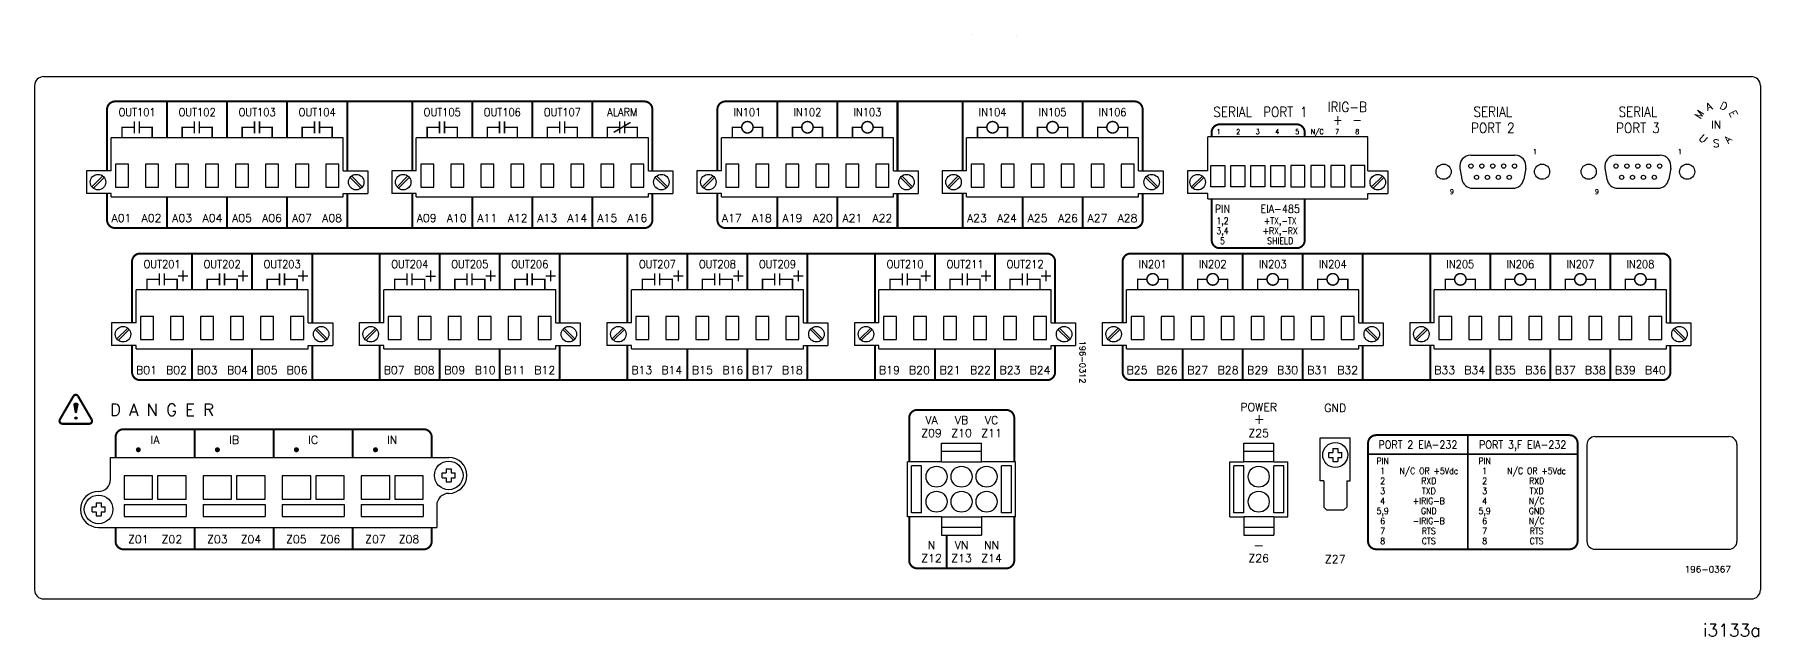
# Model space of a CAD drawing. Extents: x 3.1 to 20.4, y 5.8 to 11.8.
import ezdxf
from ezdxf.enums import TextEntityAlignment as Align

# ---------------------------------------------------------------- set-up
doc = ezdxf.new("R2010")
doc.units = 0
doc.header["$MEASUREMENT"] = 0
doc.layers.get('0').update_dxf_attribs({"linetype": 'CONTINUOUS'})
doc.layers.add('DWG', color=7, linetype='CONTINUOUS')
doc.styles.add('JS', font='ROMANS')
doc.styles.add('ROMAND', font='ROMAND', dxfattribs={"width": 0.875})
doc.styles.add('ROMANS', font='romans.shx', dxfattribs={"width": 0.875})

msp = doc.modelspace()

# ---------------------------------------------------------------- linework, layer by layer
at = {"extrusion": (0, -1, 0)}
for p, q in [((12.503, 11.781, -0.09), (12.503, 11.781, -10.02)), ((12.939, 11.768, -0.09), (12.939, 11.768, -10.02))]:
    msp.add_line(p, q, dxfattribs=at)
for p, q in [((3.125, 11.27), (3.125, 6.23)), ((3.215, 11.36), (20.285, 11.36)), ((20.375, 11.27), (20.375, 6.23)), ((12.19, 7.512), (12.19, 7.697)), ((12.59, 7.512), (12.59, 7.697)), ((15.21, 7.512), (15.21, 7.697)), ((15.51, 7.512), (15.51, 7.697)), ((18.64, 7.682), (18.64, 6.717)), ((18.72, 7.762), (20.06, 7.762)), ((20.14, 7.682), (20.14, 6.717)), ((3.885, 7.555), (7.265, 7.555)), ((3.885, 7.335), (3.885, 7.555)), ((12.19, 7.512), (12.59, 7.512)), ((15.07, 7.512), (15.21, 7.512)), ((15.51, 7.512), (15.65, 7.512)), ((4.02, 7.085), (4.64, 7.085)), ((4.02, 7.085), (4.02, 6.965)), ((4.64, 7.085), (4.64, 6.965)), ((4.81, 7.085), (5.43, 7.085)), ((4.81, 7.085), (4.81, 6.965)), ((5.43, 7.085), (5.43, 6.965)), ((5.6, 7.085), (6.22, 7.085)), ((5.6, 7.085), (5.6, 6.965)), ((6.22, 7.085), (6.22, 6.965)), ((6.39, 7.085), (7.01, 7.085)), ((6.39, 7.085), (6.39, 6.965)), ((7.01, 7.085), (7.01, 6.965)), ((7.145, 7.075), (7.145, 6.855)), ((4.02, 6.965), (4.64, 6.965)), ((4.81, 6.965), (5.43, 6.965)), ((5.6, 6.965), (6.22, 6.965)), ((6.39, 6.965), (7.01, 6.965)), ((12.19, 6.962), (12.19, 6.777)), ((12.19, 6.962), (12.59, 6.962)), ((12.59, 6.962), (12.59, 6.777)), ((15.07, 6.962), (15.21, 6.962)), ((15.21, 6.962), (15.21, 6.777)), ((15.51, 6.962), (15.51, 6.777)), ((15.51, 6.962), (15.65, 6.962)), ((16.039, 7.031), (16.211, 7.031)), ((3.765, 6.855), (7.145, 6.855)), ((18.72, 6.637), (20.06, 6.637)), ((3.215, 6.14), (20.285, 6.14))]:
    msp.add_line(p, q)
at = {"linetype": 'CONTINUOUS', "extrusion": (0, 0, -1)}
for p, q in [((6.21, 10.749), (3.89, 10.749)), ((9.26, 10.749), (6.94, 10.749)), ((11.71, 10.749), (9.99, 10.749)), ((14.16, 10.749), (12.44, 10.749)), ((16.45, 10.757), (14.85, 10.757)), ((3.645, 10.418), (3.645, 10.193)), ((3.89, 10.418), (3.645, 10.418)), ((6.21, 10.418), (6.455, 10.418)), ((6.455, 10.418), (6.455, 10.193)), ((6.695, 10.418), (6.695, 10.193)), ((6.94, 10.418), (6.695, 10.418)), ((9.26, 10.418), (9.505, 10.418)), ((9.505, 10.418), (9.505, 10.193)), ((9.745, 10.418), (9.745, 10.193)), ((9.99, 10.418), (9.745, 10.418)), ((11.71, 10.418), (11.955, 10.418)), ((11.955, 10.418), (11.955, 10.193)), ((12.195, 10.418), (12.195, 10.193)), ((12.44, 10.418), (12.195, 10.418)), ((14.16, 10.418), (14.405, 10.418)), ((14.405, 10.418), (14.405, 10.193)), ((14.65, 10.418), (14.65, 10.193)), ((14.85, 10.418), (14.65, 10.418)), ((16.45, 10.418), (16.65, 10.418)), ((16.65, 10.418), (16.65, 10.193)), ((3.89, 10.193), (3.645, 10.193)), ((6.21, 10.193), (6.455, 10.193)), ((6.94, 10.193), (6.695, 10.193)), ((9.26, 10.193), (9.505, 10.193)), ((9.99, 10.193), (9.745, 10.193)), ((11.71, 10.193), (11.955, 10.193)), ((12.44, 10.193), (12.195, 10.193)), ((14.16, 10.193), (14.405, 10.193)), ((14.85, 10.193), (14.65, 10.193)), ((16.45, 10.193), (16.65, 10.193)), ((5.86, 9.229), (4.14, 9.229)), ((8.335, 9.229), (6.615, 9.229)), ((10.81, 9.229), (9.09, 9.229)), ((13.285, 9.229), (11.565, 9.229)), ((16.36, 9.229), (14.04, 9.229)), ((19.435, 9.229), (17.115, 9.229)), ((3.895, 8.898), (3.895, 8.673)), ((4.14, 8.898), (3.895, 8.898)), ((5.86, 8.898), (6.105, 8.898)), ((6.105, 8.898), (6.105, 8.673)), ((6.37, 8.898), (6.37, 8.673)), ((6.615, 8.898), (6.37, 8.898)), ((8.335, 8.898), (8.58, 8.898)), ((8.58, 8.898), (8.58, 8.673)), ((8.845, 8.898), (8.845, 8.673)), ((9.09, 8.898), (8.845, 8.898)), ((10.81, 8.898), (11.055, 8.898)), ((11.055, 8.898), (11.055, 8.673)), ((11.32, 8.898), (11.32, 8.673)), ((11.565, 8.898), (11.32, 8.898)), ((13.285, 8.898), (13.53, 8.898)), ((13.53, 8.898), (13.53, 8.673)), ((13.795, 8.898), (13.795, 8.673)), ((14.04, 8.898), (13.795, 8.898)), ((16.36, 8.898), (16.605, 8.898)), ((16.605, 8.898), (16.605, 8.673)), ((16.87, 8.898), (16.87, 8.673)), ((17.115, 8.898), (16.87, 8.898)), ((19.435, 8.898), (19.68, 8.898)), ((19.68, 8.898), (19.68, 8.673)), ((4.14, 8.673), (3.895, 8.673)), ((5.86, 8.673), (6.105, 8.673)), ((6.615, 8.673), (6.37, 8.673)), ((8.335, 8.673), (8.58, 8.673)), ((9.09, 8.673), (8.845, 8.673)), ((10.81, 8.673), (11.055, 8.673)), ((11.565, 8.673), (11.32, 8.673)), ((13.285, 8.673), (13.53, 8.673)), ((14.04, 8.673), (13.795, 8.673)), ((16.36, 8.673), (16.605, 8.673)), ((17.115, 8.673), (16.87, 8.673)), ((19.435, 8.673), (19.68, 8.673))]:
    msp.add_line(p, q, dxfattribs=at)
at = {"linetype": 'CONTINUOUS'}
for p, q in [((3.89, 10.418), (3.89, 10.749)), ((6.21, 10.418), (6.21, 10.749)), ((6.94, 10.418), (6.94, 10.749)), ((9.26, 10.418), (9.26, 10.749)), ((9.99, 10.418), (9.99, 10.749)), ((11.71, 10.418), (11.71, 10.749)), ((12.44, 10.418), (12.44, 10.749)), ((14.16, 10.418), (14.16, 10.749)), ((14.85, 10.418), (14.85, 10.757)), ((16.45, 10.418), (16.45, 10.757)), ((3.699, 10.259), (3.807, 10.367)), ((3.713, 10.245), (3.821, 10.353)), ((6.387, 10.245), (6.279, 10.353)), ((6.401, 10.259), (6.293, 10.367)), ((6.749, 10.259), (6.857, 10.367)), ((6.763, 10.245), (6.871, 10.353)), ((9.437, 10.245), (9.329, 10.353)), ((9.451, 10.259), (9.343, 10.367)), ((9.799, 10.259), (9.907, 10.367)), ((9.813, 10.245), (9.921, 10.353)), ((11.887, 10.245), (11.779, 10.353)), ((11.901, 10.259), (11.793, 10.367)), ((12.249, 10.259), (12.357, 10.367)), ((12.263, 10.245), (12.371, 10.353)), ((14.337, 10.245), (14.229, 10.353)), ((14.351, 10.259), (14.243, 10.367)), ((14.689, 10.258), (14.797, 10.366)), ((14.703, 10.244), (14.811, 10.352)), ((16.489, 10.258), (16.597, 10.366)), ((16.503, 10.244), (16.611, 10.352)), ((3.89, 10.159), (3.89, 10.193)), ((6.21, 10.159), (6.21, 10.193)), ((6.94, 10.159), (6.94, 10.193)), ((9.26, 10.159), (9.26, 10.193)), ((9.99, 10.159), (9.99, 10.193)), ((11.71, 10.159), (11.71, 10.193)), ((12.44, 10.159), (12.44, 10.193)), ((14.16, 10.159), (14.16, 10.193)), ((14.85, 10.138), (14.85, 10.193)), ((16.45, 10.138), (16.45, 10.193)), ((3.89, 10.159), (6.21, 10.159)), ((6.94, 10.159), (9.26, 10.159)), ((9.99, 10.159), (11.71, 10.159)), ((12.44, 10.159), (14.16, 10.159)), ((14.85, 10.138), (16.45, 10.138)), ((4.14, 8.898), (4.14, 9.229)), ((5.86, 8.898), (5.86, 9.229)), ((6.615, 8.898), (6.615, 9.229)), ((8.335, 8.898), (8.335, 9.229)), ((9.09, 8.898), (9.09, 9.229)), ((10.81, 8.898), (10.81, 9.229)), ((11.565, 8.898), (11.565, 9.229)), ((13.285, 8.898), (13.285, 9.229)), ((14.04, 8.898), (14.04, 9.229)), ((16.36, 8.898), (16.36, 9.229)), ((17.115, 8.898), (17.115, 9.229)), ((19.435, 8.898), (19.435, 9.229)), ((3.949, 8.739), (4.057, 8.847)), ((3.963, 8.725), (4.071, 8.833)), ((6.037, 8.725), (5.929, 8.833)), ((6.051, 8.739), (5.943, 8.847)), ((6.424, 8.739), (6.532, 8.847)), ((6.438, 8.725), (6.546, 8.833)), ((8.512, 8.725), (8.404, 8.833)), ((8.526, 8.739), (8.418, 8.847)), ((8.899, 8.739), (9.007, 8.847)), ((8.913, 8.725), (9.021, 8.833)), ((10.987, 8.725), (10.879, 8.833)), ((11.001, 8.739), (10.893, 8.847)), ((11.374, 8.739), (11.482, 8.847)), ((11.388, 8.725), (11.496, 8.833)), ((13.462, 8.725), (13.354, 8.833)), ((13.476, 8.739), (13.368, 8.847)), ((13.849, 8.739), (13.957, 8.847)), ((13.863, 8.725), (13.971, 8.833)), ((16.537, 8.725), (16.429, 8.833)), ((16.551, 8.739), (16.443, 8.847)), ((16.924, 8.739), (17.032, 8.847)), ((16.938, 8.725), (17.046, 8.833)), ((19.612, 8.725), (19.504, 8.833)), ((19.626, 8.739), (19.518, 8.847)), ((4.14, 8.639), (4.14, 8.673)), ((4.14, 8.639), (5.86, 8.639)), ((5.86, 8.639), (5.86, 8.673)), ((6.615, 8.639), (6.615, 8.673)), ((6.615, 8.639), (8.335, 8.639)), ((8.335, 8.639), (8.335, 8.673)), ((9.09, 8.639), (9.09, 8.673)), ((9.09, 8.639), (10.81, 8.639)), ((10.81, 8.639), (10.81, 8.673)), ((11.565, 8.639), (11.565, 8.673)), ((11.565, 8.639), (13.285, 8.639)), ((13.285, 8.639), (13.285, 8.673)), ((14.04, 8.639), (14.04, 8.673)), ((14.04, 8.639), (16.36, 8.639)), ((16.36, 8.639), (16.36, 8.673)), ((17.115, 8.639), (17.115, 8.673)), ((17.115, 8.639), (19.435, 8.639)), ((19.435, 8.639), (19.435, 8.673)), ((3.519, 8.088), (3.534, 8.004)), ((3.52, 8.083), (3.52, 8.09)), ((3.521, 8.079), (3.521, 8.091)), ((3.522, 8.073), (3.522, 8.091)), ((3.523, 8.067), (3.523, 8.092)), ((3.524, 8.06), (3.524, 8.093)), ((3.526, 8.054), (3.526, 8.093)), ((3.527, 8.048), (3.527, 8.093)), ((3.528, 8.042), (3.528, 8.094)), ((3.529, 8.035), (3.529, 8.094)), ((3.53, 8.029), (3.53, 8.094)), ((3.53, 7.943), (3.53, 7.953)), ((3.531, 8.023), (3.531, 8.095)), ((3.531, 7.941), (3.531, 7.954)), ((3.532, 8.017), (3.532, 8.095)), ((3.532, 7.94), (3.532, 7.956)), ((3.533, 8.01), (3.533, 8.095)), ((3.533, 7.939), (3.533, 7.956)), ((3.533, 7.939), (3.533, 7.956)), ((3.534, 8.004), (3.534, 8.095)), ((3.534, 7.939), (3.534, 7.957)), ((3.535, 8.002), (3.535, 8.095)), ((3.536, 7.938), (3.536, 7.958)), ((3.537, 8.002), (3.537, 8.095)), ((3.537, 7.938), (3.537, 7.958)), ((3.538, 8.002), (3.538, 8.095)), ((3.538, 7.937), (3.538, 7.958)), ((3.539, 8.002), (3.539, 8.095)), ((3.539, 7.937), (3.539, 7.958)), ((3.54, 8.002), (3.54, 8.095)), ((3.54, 7.938), (3.54, 7.958)), ((3.541, 8.002), (3.541, 8.095)), ((3.541, 7.938), (3.541, 7.958)), ((3.542, 8.005), (3.542, 8.095)), ((3.557, 8.088), (3.542, 8.004)), ((3.542, 7.938), (3.542, 7.958)), ((3.543, 8.012), (3.543, 8.095)), ((3.543, 7.938), (3.543, 7.957)), ((3.544, 8.018), (3.544, 8.095)), ((3.544, 7.939), (3.544, 7.957)), ((3.545, 8.024), (3.545, 8.095)), ((3.546, 8.031), (3.546, 8.094)), ((3.546, 7.94), (3.546, 7.956)), ((3.546, 7.94), (3.546, 7.955)), ((3.548, 8.037), (3.548, 8.094)), ((3.548, 7.942), (3.548, 7.954)), ((3.549, 8.043), (3.549, 8.094)), ((3.549, 7.943), (3.549, 7.952)), ((3.55, 8.048), (3.55, 8.094)), ((3.551, 8.055), (3.551, 8.093)), ((3.552, 8.062), (3.552, 8.093)), ((3.553, 8.068), (3.553, 8.092)), ((3.554, 8.074), (3.554, 8.092)), ((3.555, 8.079), (3.555, 8.091)), ((3.556, 8.084), (3.556, 8.091)), ((12.19, 7.697), (12.59, 7.697)), ((12.19, 7.617), (12.59, 7.617)), ((15.21, 7.697), (15.51, 7.697)), ((15.21, 7.617), (15.51, 7.617)), ((15.975, 7.751), (16.275, 7.751)), ((15.975, 7.322), (15.975, 7.751)), ((16.06, 7.604), (16.1, 7.604)), ((16.06, 7.554), (16.06, 7.604)), ((16.1, 7.644), (16.1, 7.604)), ((16.1, 7.644), (16.15, 7.644)), ((16.15, 7.644), (16.15, 7.604)), ((16.15, 7.604), (16.19, 7.604)), ((16.19, 7.554), (16.19, 7.604)), ((16.275, 7.322), (16.275, 7.751)), ((7.24, 7.44), (7.29, 7.44)), ((7.24, 7.44), (7.24, 7.4)), ((7.29, 7.44), (7.29, 7.4)), ((11.85, 6.962), (11.85, 7.512)), ((12.19, 7.512), (11.85, 7.512)), ((11.89, 7.002), (11.89, 7.472)), ((11.99, 7.472), (11.89, 7.472)), ((11.99, 7.002), (11.99, 7.472)), ((12.93, 7.512), (12.59, 7.512)), ((12.79, 7.002), (12.79, 7.472)), ((12.89, 7.472), (12.79, 7.472)), ((12.89, 7.002), (12.89, 7.472)), ((12.93, 6.962), (12.93, 7.512)), ((15.07, 6.962), (15.07, 7.512)), ((15.11, 7.002), (15.11, 7.472)), ((15.21, 7.472), (15.11, 7.472)), ((15.51, 7.512), (15.21, 7.512)), ((15.21, 7.002), (15.21, 7.472)), ((15.51, 7.002), (15.51, 7.472)), ((15.61, 7.472), (15.51, 7.472)), ((15.61, 7.002), (15.61, 7.472)), ((15.65, 6.962), (15.65, 7.512)), ((16.06, 7.554), (16.1, 7.554)), ((16.1, 7.554), (16.1, 7.514)), ((16.1, 7.514), (16.15, 7.514)), ((16.15, 7.554), (16.15, 7.514)), ((16.15, 7.554), (16.19, 7.554)), ((7.2, 7.35), (7.2, 7.4)), ((7.2, 7.4), (7.24, 7.4)), ((7.2, 7.35), (7.24, 7.35)), ((7.24, 7.35), (7.24, 7.31)), ((7.24, 7.31), (7.29, 7.31)), ((7.29, 7.4), (7.33, 7.4)), ((7.29, 7.35), (7.33, 7.35)), ((7.29, 7.35), (7.29, 7.31)), ((7.33, 7.35), (7.33, 7.4)), ((16.01, 7.322), (15.975, 7.322)), ((16.01, 7.322), (16.01, 7.058)), ((16.24, 7.322), (16.24, 7.058)), ((16.24, 7.322), (16.275, 7.322)), ((3.74, 7.1), (3.79, 7.1)), ((3.74, 7.1), (3.74, 7.06)), ((3.79, 7.1), (3.79, 7.06)), ((3.7, 7.01), (3.7, 7.06)), ((3.7, 7.06), (3.74, 7.06)), ((3.7, 7.01), (3.74, 7.01)), ((3.74, 7.01), (3.74, 6.97)), ((3.74, 6.97), (3.79, 6.97)), ((3.79, 7.06), (3.83, 7.06)), ((3.79, 7.01), (3.83, 7.01)), ((3.79, 7.01), (3.79, 6.97)), ((3.83, 7.01), (3.83, 7.06)), ((12.19, 6.962), (11.85, 6.962)), ((11.99, 7.002), (11.89, 7.002)), ((12.93, 6.962), (12.59, 6.962)), ((12.89, 7.002), (12.79, 7.002)), ((15.21, 7.002), (15.11, 7.002)), ((15.51, 6.962), (15.21, 6.962)), ((15.61, 7.002), (15.51, 7.002)), ((16.039, 7.031), (16.01, 7.058)), ((16.24, 7.058), (16.211, 7.031)), ((12.19, 6.857), (12.59, 6.857)), ((12.19, 6.777), (12.59, 6.777)), ((15.21, 6.857), (15.51, 6.857)), ((15.21, 6.777), (15.51, 6.777))]:
    msp.add_line(p, q, dxfattribs=at)
at = {"const_width": 0.02}
for points in [[(3.85, 10.418), (3.85, 11.032, -0.414214), (3.93, 11.112), (9.22, 11.112, -0.414214), (9.3, 11.032), (9.3, 10.418)], [(9.95, 10.418), (9.95, 11.032, -0.414214), (10.03, 11.112), (14.12, 11.112, -0.414214), (14.2, 11.032), (14.2, 10.418)], [(15.82, 10.757), (15.82, 10.803, 0.414214), (15.74, 10.883), (14.97, 10.883, 0.414214), (14.89, 10.803), (14.89, 10.757)], [(9.3, 10.193), (9.3, 9.927, -0.414214), (9.22, 9.847), (3.93, 9.847, -0.414214), (3.85, 9.927), (3.85, 10.193)], [(14.2, 10.193), (14.2, 9.927, -0.414214), (14.12, 9.847), (10.03, 9.847, -0.414214), (9.95, 9.927), (9.95, 10.193)], [(14.89, 10.138), (14.89, 9.726, 0.414214), (14.97, 9.646), (15.74, 9.646, 0.414214), (15.82, 9.726), (15.82, 10.138)], [(4.1, 8.898), (4.1, 9.512, -0.414214), (4.18, 9.592), (13.245, 9.592, -0.414214), (13.325, 9.512), (13.325, 8.898)], [(14, 8.898), (14, 9.512, -0.414214), (14.08, 9.592), (19.395, 9.592, -0.414214), (19.475, 9.512), (19.475, 8.898)], [(13.325, 8.673), (13.325, 8.407, -0.414214), (13.245, 8.327), (4.18, 8.327, -0.414214), (4.1, 8.407), (4.1, 8.673)], [(19.475, 8.673), (19.475, 8.407, -0.414214), (19.395, 8.327), (14.08, 8.327, -0.414214), (14, 8.407), (14, 8.673)], [(11.867, 7.512), (11.867, 7.949, -0.414214), (11.947, 8.029), (12.837, 8.029, -0.414214), (12.917, 7.949), (12.917, 7.512)], [(3.935, 7.555), (3.935, 7.756, -0.414214), (4.015, 7.836), (7.015, 7.836, -0.414214), (7.095, 7.756), (7.095, 7.555)], [(12.917, 6.962), (12.917, 6.526, -0.414214), (12.837, 6.446), (11.947, 6.446, -0.414214), (11.867, 6.526), (11.867, 6.962)], [(7.095, 6.855), (7.095, 6.716, -0.414214), (7.015, 6.636), (4.015, 6.636, -0.414214), (3.935, 6.716), (3.935, 6.855)]]:
    msp.add_lwpolyline(points, format="xyb", dxfattribs=at)
at = {"linetype": 'CONTINUOUS'}
for points, const_width in [([(4.45, 11.112), (4.45, 10.749)], 0.02), ([(5.05, 11.112), (5.05, 10.749)], 0.02), ([(5.65, 11.112), (5.65, 10.749)], 0.02), ([(6.25, 11.112), (6.25, 10.418)], 0.02), ([(6.9, 11.112), (6.9, 10.418)], 0.02), ([(7.5, 11.112), (7.5, 10.749)], 0.02), ([(8.1, 11.112), (8.1, 10.749)], 0.02), ([(8.7, 11.112), (8.7, 10.749)], 0.02), ([(11.75, 11.112), (11.75, 10.418)], 0.02), ([(12.4, 11.112), (12.4, 10.418)], 0.02), ([(4.123, 10.913), (4.123, 10.793)], 0.015), ([(4.173, 10.913), (4.173, 10.793)], 0.015), ([(4.723, 10.913), (4.723, 10.793)], 0.015), ([(4.773, 10.913), (4.773, 10.793)], 0.015), ([(5.323, 10.913), (5.323, 10.793)], 0.015), ([(5.373, 10.913), (5.373, 10.793)], 0.015), ([(5.923, 10.913), (5.923, 10.793)], 0.015), ([(5.973, 10.913), (5.973, 10.793)], 0.015), ([(7.173, 10.913), (7.173, 10.793)], 0.015), ([(7.223, 10.913), (7.223, 10.793)], 0.015), ([(7.773, 10.913), (7.773, 10.793)], 0.015), ([(7.823, 10.913), (7.823, 10.793)], 0.015), ([(8.373, 10.913), (8.373, 10.793)], 0.015), ([(8.423, 10.913), (8.423, 10.793)], 0.015), ([(8.973, 10.913), (8.973, 10.793)], 0.015), ([(9.023, 10.913), (9.023, 10.793)], 0.015), ([(4.123, 10.853), (4, 10.853), (4, 10.749)], 0.015), ([(4.177, 10.853), (4.3, 10.853), (4.3, 10.749)], 0.015), ([(4.723, 10.853), (4.6, 10.853), (4.6, 10.749)], 0.015), ([(4.777, 10.853), (4.9, 10.853), (4.9, 10.749)], 0.015), ([(5.323, 10.853), (5.2, 10.853), (5.2, 10.749)], 0.015), ([(5.377, 10.853), (5.5, 10.853), (5.5, 10.749)], 0.015), ([(5.923, 10.853), (5.8, 10.853), (5.8, 10.749)], 0.015), ([(5.977, 10.853), (6.1, 10.853), (6.1, 10.749)], 0.015), ([(7.173, 10.853), (7.05, 10.853), (7.05, 10.749)], 0.015), ([(7.227, 10.853), (7.35, 10.853), (7.35, 10.749)], 0.015), ([(7.773, 10.853), (7.65, 10.853), (7.65, 10.749)], 0.015), ([(7.827, 10.853), (7.95, 10.853), (7.95, 10.749)], 0.015), ([(8.373, 10.853), (8.25, 10.853), (8.25, 10.749)], 0.015), ([(8.427, 10.853), (8.55, 10.853), (8.55, 10.749)], 0.015), ([(8.973, 10.853), (8.85, 10.853), (8.85, 10.749)], 0.015), ([(9.027, 10.853), (9.15, 10.853), (9.15, 10.749)], 0.015), ([(10.193, 10.853), (10.1, 10.853), (10.1, 10.749)], 0.015), ([(10.307, 10.853), (10.4, 10.853), (10.4, 10.749)], 0.015), ([(10.793, 10.853), (10.7, 10.853), (10.7, 10.749)], 0.015), ([(10.907, 10.853), (11, 10.853), (11, 10.749)], 0.015), ([(11.393, 10.853), (11.3, 10.853), (11.3, 10.749)], 0.015), ([(11.507, 10.853), (11.6, 10.853), (11.6, 10.749)], 0.015), ([(12.643, 10.853), (12.55, 10.853), (12.55, 10.749)], 0.015), ([(12.757, 10.853), (12.85, 10.853), (12.85, 10.749)], 0.015), ([(13.242, 10.853), (13.15, 10.853), (13.15, 10.749)], 0.015), ([(13.357, 10.853), (13.45, 10.853), (13.45, 10.749)], 0.015), ([(13.842, 10.853), (13.75, 10.853), (13.75, 10.749)], 0.015), ([(13.957, 10.853), (14.05, 10.853), (14.05, 10.749)], 0.015), ([(6.25, 10.193), (6.25, 9.847)], 0.02), ([(6.9, 10.193), (6.9, 9.847)], 0.02), ([(11.75, 10.193), (11.75, 9.847)], 0.02), ([(12.4, 10.193), (12.4, 9.847)], 0.02), ([(4.45, 10.159), (4.45, 9.847)], 0.02), ([(5.05, 10.159), (5.05, 9.847)], 0.02), ([(5.65, 10.159), (5.65, 9.847)], 0.02), ([(7.5, 10.159), (7.5, 9.847)], 0.02), ([(8.1, 10.159), (8.1, 9.847)], 0.02), ([(8.7, 10.159), (8.7, 9.847)], 0.02), ([(4.373, 9.334), (4.25, 9.334), (4.25, 9.229)], 0.015), ([(4.373, 9.394), (4.373, 9.274)], 0.015), ([(4.423, 9.394), (4.423, 9.274)], 0.015), ([(4.427, 9.334), (4.55, 9.334), (4.55, 9.229)], 0.015), ([(4.973, 9.334), (4.85, 9.334), (4.85, 9.229)], 0.015), ([(4.973, 9.394), (4.973, 9.274)], 0.015), ([(5.023, 9.394), (5.023, 9.274)], 0.015), ([(5.027, 9.334), (5.15, 9.334), (5.15, 9.229)], 0.015), ([(5.573, 9.334), (5.45, 9.334), (5.45, 9.229)], 0.015), ([(5.573, 9.394), (5.573, 9.274)], 0.015), ([(5.623, 9.394), (5.623, 9.274)], 0.015), ([(5.627, 9.334), (5.75, 9.334), (5.75, 9.229)], 0.015), ([(6.848, 9.334), (6.725, 9.334), (6.725, 9.229)], 0.015), ([(6.848, 9.394), (6.848, 9.274)], 0.015), ([(6.898, 9.394), (6.898, 9.274)], 0.015), ([(6.902, 9.334), (7.025, 9.334), (7.025, 9.229)], 0.015), ([(7.448, 9.334), (7.325, 9.334), (7.325, 9.229)], 0.015), ([(7.448, 9.394), (7.448, 9.274)], 0.015), ([(7.498, 9.394), (7.498, 9.274)], 0.015), ([(7.502, 9.334), (7.625, 9.334), (7.625, 9.229)], 0.015), ([(8.048, 9.334), (7.925, 9.334), (7.925, 9.229)], 0.015), ([(8.048, 9.394), (8.048, 9.274)], 0.015), ([(8.098, 9.394), (8.098, 9.274)], 0.015), ([(8.102, 9.334), (8.225, 9.334), (8.225, 9.229)], 0.015), ([(9.323, 9.334), (9.2, 9.334), (9.2, 9.229)], 0.015), ([(9.323, 9.394), (9.323, 9.274)], 0.015), ([(9.373, 9.394), (9.373, 9.274)], 0.015), ([(9.377, 9.334), (9.5, 9.334), (9.5, 9.229)], 0.015), ([(9.923, 9.334), (9.8, 9.334), (9.8, 9.229)], 0.015), ([(9.923, 9.394), (9.923, 9.274)], 0.015), ([(9.973, 9.394), (9.973, 9.274)], 0.015), ([(9.977, 9.334), (10.1, 9.334), (10.1, 9.229)], 0.015), ([(10.523, 9.334), (10.4, 9.334), (10.4, 9.229)], 0.015), ([(10.523, 9.394), (10.523, 9.274)], 0.015), ([(10.573, 9.394), (10.573, 9.274)], 0.015), ([(10.577, 9.334), (10.7, 9.334), (10.7, 9.229)], 0.015), ([(11.798, 9.334), (11.675, 9.334), (11.675, 9.229)], 0.015), ([(11.798, 9.394), (11.798, 9.274)], 0.015), ([(11.848, 9.394), (11.848, 9.274)], 0.015), ([(11.852, 9.334), (11.975, 9.334), (11.975, 9.229)], 0.015), ([(12.398, 9.334), (12.275, 9.334), (12.275, 9.229)], 0.015), ([(12.398, 9.394), (12.398, 9.274)], 0.015), ([(12.448, 9.394), (12.448, 9.274)], 0.015), ([(12.452, 9.334), (12.575, 9.334), (12.575, 9.229)], 0.015), ([(12.998, 9.334), (12.875, 9.334), (12.875, 9.229)], 0.015), ([(12.998, 9.394), (12.998, 9.274)], 0.015), ([(13.048, 9.394), (13.048, 9.274)], 0.015), ([(13.052, 9.334), (13.175, 9.334), (13.175, 9.229)], 0.015), ([(3.378, 7.933), (3.513, 8.165)], 0.022), ([(3.696, 7.933), (3.561, 8.165)], 0.022), ([(3.402, 7.891), (3.672, 7.891)], 0.022), ([(17.45, 6.637), (17.45, 7.777)], 0.015), ([(16.453, 7.587), (18.547, 7.587)], 0.015)]:
    msp.add_lwpolyline(points, dxfattribs=dict(at, const_width=const_width))
for points, const_width in [([(10.55, 11.111), (10.55, 10.749)], 0.02), ([(11.15, 11.111), (11.15, 10.749)], 0.02), ([(13, 11.111), (13, 10.749)], 0.02), ([(13.6, 11.111), (13.6, 10.749)], 0.02), ([(9.081, 10.903), (8.914, 10.803)], 0.015), ([(10.55, 10.159), (10.55, 9.847)], 0.02), ([(11.15, 10.159), (11.15, 9.847)], 0.02), ([(13, 10.159), (13, 9.847)], 0.02), ([(13.6, 10.159), (13.6, 9.847)], 0.02), ([(4.7, 9.592), (4.7, 9.229)], 0.02), ([(5.3, 9.592), (5.3, 9.229)], 0.02), ([(5.9, 9.592), (5.9, 8.898)], 0.02), ([(6.575, 9.592), (6.575, 8.898)], 0.02), ([(7.175, 9.592), (7.175, 9.229)], 0.02), ([(7.775, 9.592), (7.775, 9.229)], 0.02), ([(8.375, 9.592), (8.375, 8.898)], 0.02), ([(9.05, 9.592), (9.05, 8.898)], 0.02), ([(9.65, 9.592), (9.65, 9.229)], 0.02), ([(10.25, 9.592), (10.25, 9.229)], 0.02), ([(10.85, 9.592), (10.85, 8.898)], 0.02), ([(11.525, 9.592), (11.525, 8.898)], 0.02), ([(12.125, 9.592), (12.125, 9.229)], 0.02), ([(12.725, 9.592), (12.725, 9.229)], 0.02), ([(14.6, 9.592), (14.6, 9.229)], 0.02), ([(15.2, 9.592), (15.2, 9.229)], 0.02), ([(15.8, 9.592), (15.8, 9.229)], 0.02), ([(16.4, 9.592), (16.4, 8.898)], 0.02), ([(17.075, 9.592), (17.075, 8.898)], 0.02), ([(17.675, 9.592), (17.675, 9.229)], 0.02), ([(18.275, 9.592), (18.275, 9.229)], 0.02), ([(18.875, 9.592), (18.875, 9.229)], 0.02), ([(14.15, 9.229), (14.15, 9.334), (14.243, 9.334)], 0.015), ([(14.45, 9.229), (14.45, 9.334), (14.358, 9.334)], 0.015), ([(14.75, 9.229), (14.75, 9.334), (14.843, 9.334)], 0.015), ([(15.05, 9.229), (15.05, 9.334), (14.958, 9.334)], 0.015), ([(15.35, 9.229), (15.35, 9.334), (15.443, 9.334)], 0.015), ([(15.65, 9.229), (15.65, 9.334), (15.558, 9.334)], 0.015), ([(15.95, 9.229), (15.95, 9.334), (16.043, 9.334)], 0.015), ([(16.25, 9.229), (16.25, 9.334), (16.158, 9.334)], 0.015), ([(17.225, 9.229), (17.225, 9.334), (17.318, 9.334)], 0.015), ([(17.525, 9.229), (17.525, 9.334), (17.433, 9.334)], 0.015), ([(17.825, 9.229), (17.825, 9.334), (17.918, 9.334)], 0.015), ([(18.125, 9.229), (18.125, 9.334), (18.033, 9.334)], 0.015), ([(18.425, 9.229), (18.425, 9.334), (18.518, 9.334)], 0.015), ([(18.725, 9.229), (18.725, 9.334), (18.633, 9.334)], 0.015), ([(19.025, 9.229), (19.025, 9.334), (19.118, 9.334)], 0.015), ([(19.325, 9.229), (19.325, 9.334), (19.233, 9.334)], 0.015), ([(4.7, 8.639), (4.7, 8.327)], 0.02), ([(5.3, 8.639), (5.3, 8.327)], 0.02), ([(5.9, 8.673), (5.9, 8.327)], 0.02), ([(6.575, 8.673), (6.575, 8.327)], 0.02), ([(7.175, 8.639), (7.175, 8.327)], 0.02), ([(7.775, 8.639), (7.775, 8.327)], 0.02), ([(8.375, 8.673), (8.375, 8.327)], 0.02), ([(9.05, 8.673), (9.05, 8.327)], 0.02), ([(9.65, 8.639), (9.65, 8.327)], 0.02), ([(10.25, 8.639), (10.25, 8.327)], 0.02), ([(10.85, 8.673), (10.85, 8.327)], 0.02), ([(11.525, 8.673), (11.525, 8.327)], 0.02), ([(12.125, 8.639), (12.125, 8.327)], 0.02), ([(12.725, 8.639), (12.725, 8.327)], 0.02), ([(14.6, 8.639), (14.6, 8.327)], 0.02), ([(15.2, 8.639), (15.2, 8.327)], 0.02), ([(15.8, 8.639), (15.8, 8.327)], 0.02), ([(16.4, 8.673), (16.4, 8.327)], 0.02), ([(17.075, 8.673), (17.075, 8.327)], 0.02), ([(17.675, 8.639), (17.675, 8.327)], 0.02), ([(18.275, 8.639), (18.275, 8.327)], 0.02), ([(18.875, 8.639), (18.875, 8.327)], 0.02), ([(4.725, 7.836), (4.725, 7.555)], 0.02), ([(5.515, 7.836), (5.515, 7.555)], 0.02), ([(6.305, 7.836), (6.305, 7.555)], 0.02), ([(4.725, 6.855), (4.725, 6.636)], 0.02), ([(5.515, 6.855), (5.515, 6.636)], 0.02), ([(6.305, 6.855), (6.305, 6.636)], 0.02), ([(12.242, 6.777), (12.242, 6.446)], 0.02)]:
    msp.add_lwpolyline(points, dxfattribs=dict(const_width=const_width))
for points, const_width in [([(10.193, 10.854, 1), (10.307, 10.854, 1)], 0.015), ([(10.793, 10.854, 1), (10.907, 10.854, 1)], 0.015), ([(11.393, 10.854, 1), (11.507, 10.854, 1)], 0.015), ([(12.643, 10.854, 1), (12.757, 10.854, 1)], 0.015), ([(13.242, 10.854, 1), (13.357, 10.854, 1)], 0.015), ([(13.842, 10.854, 1), (13.957, 10.854, 1)], 0.015), ([(16.533, 7.777), (18.467, 7.777, -0.414214), (18.547, 7.697), (18.547, 6.717, -0.414214), (18.467, 6.637), (16.533, 6.637, -0.414214), (16.453, 6.717), (16.453, 7.697, -0.414214)], 0.02)]:
    msp.add_lwpolyline(points, format="xyb", close=True, dxfattribs=dict(at, const_width=const_width))
for points in [[(17.479, 10.575, 0.466308), (17.371, 10.446, 0.466308)], [(18.029, 10.446, 0.466308), (17.921, 10.575, 0.466308)], [(18.929, 10.575, 0.466308), (18.821, 10.446, 0.466308)], [(19.479, 10.446, 0.466308), (19.371, 10.575, 0.466308)], [(17.39, 10.336, 0.36397), (17.498, 10.245, 0.36397)], [(17.901, 10.245, 0.36397), (18.009, 10.336, 0.36397)], [(18.84, 10.336, 0.36397), (18.948, 10.245, 0.36397)], [(19.351, 10.245, 0.36397), (19.459, 10.336, 0.36397)]]:
    msp.add_lwpolyline(points, format="xyb")
for points in [[(17.479, 10.575), (17.921, 10.575)], [(18.929, 10.575), (19.371, 10.575)], [(17.37, 10.446), (17.39, 10.336)], [(18.029, 10.446), (18.009, 10.336)], [(18.82, 10.446), (18.84, 10.336)], [(19.479, 10.446), (19.459, 10.336)], [(17.498, 10.245), (17.901, 10.245)], [(18.948, 10.245), (19.351, 10.245)]]:
    msp.add_lwpolyline(points)
for points in [[(4.065, 10.484), (3.935, 10.484), (3.935, 10.254), (4.065, 10.254)], [(4.235, 10.254), (4.365, 10.254), (4.365, 10.484), (4.235, 10.484)], [(4.535, 10.254), (4.665, 10.254), (4.665, 10.484), (4.535, 10.484)], [(4.835, 10.254), (4.965, 10.254), (4.965, 10.484), (4.835, 10.484)], [(5.135, 10.254), (5.265, 10.254), (5.265, 10.484), (5.135, 10.484)], [(5.435, 10.254), (5.565, 10.254), (5.565, 10.484), (5.435, 10.484)], [(5.735, 10.254), (5.865, 10.254), (5.865, 10.484), (5.735, 10.484)], [(6.035, 10.254), (6.165, 10.254), (6.165, 10.484), (6.035, 10.484)], [(7.115, 10.484), (6.985, 10.484), (6.985, 10.254), (7.115, 10.254)], [(7.285, 10.254), (7.415, 10.254), (7.415, 10.484), (7.285, 10.484)], [(7.585, 10.254), (7.715, 10.254), (7.715, 10.484), (7.585, 10.484)], [(7.885, 10.254), (8.015, 10.254), (8.015, 10.484), (7.885, 10.484)], [(8.185, 10.254), (8.315, 10.254), (8.315, 10.484), (8.185, 10.484)], [(8.485, 10.254), (8.615, 10.254), (8.615, 10.484), (8.485, 10.484)], [(8.785, 10.254), (8.915, 10.254), (8.915, 10.484), (8.785, 10.484)], [(9.085, 10.254), (9.215, 10.254), (9.215, 10.484), (9.085, 10.484)], [(10.165, 10.484), (10.035, 10.484), (10.035, 10.254), (10.165, 10.254)], [(10.335, 10.254), (10.465, 10.254), (10.465, 10.484), (10.335, 10.484)], [(10.635, 10.254), (10.765, 10.254), (10.765, 10.484), (10.635, 10.484)], [(10.935, 10.254), (11.065, 10.254), (11.065, 10.484), (10.935, 10.484)], [(11.235, 10.254), (11.365, 10.254), (11.365, 10.484), (11.235, 10.484)], [(11.535, 10.254), (11.665, 10.254), (11.665, 10.484), (11.535, 10.484)], [(12.615, 10.484), (12.485, 10.484), (12.485, 10.254), (12.615, 10.254)], [(12.785, 10.254), (12.915, 10.254), (12.915, 10.484), (12.785, 10.484)], [(13.085, 10.254), (13.215, 10.254), (13.215, 10.484), (13.085, 10.484)], [(13.385, 10.254), (13.515, 10.254), (13.515, 10.484), (13.385, 10.484)], [(13.685, 10.254), (13.815, 10.254), (13.815, 10.484), (13.685, 10.484)], [(13.985, 10.254), (14.115, 10.254), (14.115, 10.484), (13.985, 10.484)], [(15.02, 10.258), (14.88, 10.258), (14.88, 10.473), (15.02, 10.473)], [(15.22, 10.258), (15.08, 10.258), (15.08, 10.473), (15.22, 10.473)], [(15.42, 10.258), (15.28, 10.258), (15.28, 10.473), (15.42, 10.473)], [(15.62, 10.258), (15.48, 10.258), (15.48, 10.473), (15.62, 10.473)], [(15.68, 10.258), (15.82, 10.258), (15.82, 10.473), (15.68, 10.473)], [(15.88, 10.258), (16.02, 10.258), (16.02, 10.473), (15.88, 10.473)], [(16.08, 10.258), (16.22, 10.258), (16.22, 10.473), (16.08, 10.473)], [(16.28, 10.258), (16.42, 10.258), (16.42, 10.473), (16.28, 10.473)], [(4.315, 8.964), (4.185, 8.964), (4.185, 8.734), (4.315, 8.734)], [(4.485, 8.734), (4.615, 8.734), (4.615, 8.964), (4.485, 8.964)], [(4.785, 8.734), (4.915, 8.734), (4.915, 8.964), (4.785, 8.964)], [(5.085, 8.734), (5.215, 8.734), (5.215, 8.964), (5.085, 8.964)], [(5.385, 8.734), (5.515, 8.734), (5.515, 8.964), (5.385, 8.964)], [(5.685, 8.734), (5.815, 8.734), (5.815, 8.964), (5.685, 8.964)], [(6.79, 8.964), (6.66, 8.964), (6.66, 8.734), (6.79, 8.734)], [(6.96, 8.734), (7.09, 8.734), (7.09, 8.964), (6.96, 8.964)], [(7.26, 8.734), (7.39, 8.734), (7.39, 8.964), (7.26, 8.964)], [(7.56, 8.734), (7.69, 8.734), (7.69, 8.964), (7.56, 8.964)], [(7.86, 8.734), (7.99, 8.734), (7.99, 8.964), (7.86, 8.964)], [(8.16, 8.734), (8.29, 8.734), (8.29, 8.964), (8.16, 8.964)], [(9.265, 8.964), (9.135, 8.964), (9.135, 8.734), (9.265, 8.734)], [(9.435, 8.734), (9.565, 8.734), (9.565, 8.964), (9.435, 8.964)], [(9.735, 8.734), (9.865, 8.734), (9.865, 8.964), (9.735, 8.964)], [(10.035, 8.734), (10.165, 8.734), (10.165, 8.964), (10.035, 8.964)], [(10.335, 8.734), (10.465, 8.734), (10.465, 8.964), (10.335, 8.964)], [(10.635, 8.734), (10.765, 8.734), (10.765, 8.964), (10.635, 8.964)], [(11.74, 8.964), (11.61, 8.964), (11.61, 8.734), (11.74, 8.734)], [(11.91, 8.734), (12.04, 8.734), (12.04, 8.964), (11.91, 8.964)], [(12.21, 8.734), (12.34, 8.734), (12.34, 8.964), (12.21, 8.964)], [(12.51, 8.734), (12.64, 8.734), (12.64, 8.964), (12.51, 8.964)], [(12.81, 8.734), (12.94, 8.734), (12.94, 8.964), (12.81, 8.964)], [(13.11, 8.734), (13.24, 8.734), (13.24, 8.964), (13.11, 8.964)], [(14.215, 8.964), (14.085, 8.964), (14.085, 8.734), (14.215, 8.734)], [(14.385, 8.734), (14.515, 8.734), (14.515, 8.964), (14.385, 8.964)], [(14.685, 8.734), (14.815, 8.734), (14.815, 8.964), (14.685, 8.964)], [(14.985, 8.734), (15.115, 8.734), (15.115, 8.964), (14.985, 8.964)], [(15.285, 8.734), (15.415, 8.734), (15.415, 8.964), (15.285, 8.964)], [(15.585, 8.734), (15.715, 8.734), (15.715, 8.964), (15.585, 8.964)], [(15.885, 8.734), (16.015, 8.734), (16.015, 8.964), (15.885, 8.964)], [(16.185, 8.734), (16.315, 8.734), (16.315, 8.964), (16.185, 8.964)], [(17.29, 8.964), (17.16, 8.964), (17.16, 8.734), (17.29, 8.734)], [(17.46, 8.734), (17.59, 8.734), (17.59, 8.964), (17.46, 8.964)], [(17.76, 8.734), (17.89, 8.734), (17.89, 8.964), (17.76, 8.964)], [(18.06, 8.734), (18.19, 8.734), (18.19, 8.964), (18.06, 8.964)], [(18.36, 8.734), (18.49, 8.734), (18.49, 8.964), (18.36, 8.964)], [(18.66, 8.734), (18.79, 8.734), (18.79, 8.964), (18.66, 8.964)], [(18.96, 8.734), (19.09, 8.734), (19.09, 8.964), (18.96, 8.964)], [(19.26, 8.734), (19.39, 8.734), (19.39, 8.964), (19.26, 8.964)], [(4.02, 7.137), (4.305, 7.137), (4.305, 7.372), (4.02, 7.372)], [(4.355, 7.137), (4.64, 7.137), (4.64, 7.372), (4.355, 7.372)], [(4.81, 7.137), (5.095, 7.137), (5.095, 7.372), (4.81, 7.372)], [(5.145, 7.137), (5.43, 7.137), (5.43, 7.372), (5.145, 7.372)], [(5.6, 7.137), (5.885, 7.137), (5.885, 7.372), (5.6, 7.372)], [(5.935, 7.137), (6.22, 7.137), (6.22, 7.372), (5.935, 7.372)], [(6.39, 7.137), (6.675, 7.137), (6.675, 7.372), (6.39, 7.372)], [(6.725, 7.137), (7.01, 7.137), (7.01, 7.372), (6.725, 7.372)]]:
    msp.add_lwpolyline(points, close=True)
for points, const_width in [([(14.243, 9.334, 1), (14.358, 9.334, 1)], 0.015), ([(14.843, 9.334, 1), (14.958, 9.334, 1)], 0.015), ([(15.443, 9.334, 1), (15.558, 9.334, 1)], 0.015), ([(16.043, 9.334, 1), (16.158, 9.334, 1)], 0.015), ([(17.318, 9.334, 1), (17.433, 9.334, 1)], 0.015), ([(17.918, 9.334, 1), (18.033, 9.334, 1)], 0.015), ([(18.518, 9.334, 1), (18.633, 9.334, 1)], 0.015), ([(19.118, 9.334, 1), (19.233, 9.334, 1)], 0.015), ([(4.15, 7.631, 1), (4.175, 7.631, 1)], 0.025), ([(4.94, 7.631, 1), (4.965, 7.631, 1)], 0.025), ([(5.73, 7.631, 1), (5.755, 7.631, 1)], 0.025), ([(6.52, 7.631, 1), (6.545, 7.631, 1)], 0.025)]:
    msp.add_lwpolyline(points, format="xyb", close=True, dxfattribs=dict(const_width=const_width))
at = {"linetype": 'CONTINUOUS', "const_width": 0.022}
for points in [[(3.561, 8.166, 0.575689), (3.513, 8.166, 0.575689)], [(3.379, 7.934, 0.563069), (3.403, 7.891, 0.563069)], [(3.672, 7.891, 0.578182), (3.696, 7.932, 0.578182)]]:
    msp.add_lwpolyline(points, format="xyb", dxfattribs=at)
at = {"linetype": 'CONTINUOUS'}
for centre, radius in [((3.76, 10.306), 0.0775), ((6.34, 10.306), 0.0775), ((6.81, 10.306), 0.0775), ((9.39, 10.306), 0.0775), ((9.86, 10.306), 0.0775), ((11.84, 10.306), 0.0775), ((12.31, 10.306), 0.0775), ((14.29, 10.306), 0.0775), ((14.75, 10.305), 0.0775), ((16.55, 10.305), 0.0775), ((4.01, 8.786), 0.0775), ((5.99, 8.786), 0.0775), ((6.485, 8.786), 0.0775), ((8.465, 8.786), 0.0775), ((8.96, 8.786), 0.0775), ((10.94, 8.786), 0.0775), ((11.435, 8.786), 0.0775), ((13.415, 8.786), 0.0775), ((13.91, 8.786), 0.0775), ((16.49, 8.786), 0.0775), ((16.985, 8.786), 0.0775), ((19.565, 8.786), 0.0775), ((3.539, 7.948), 0.0104), ((16.125, 7.579), 0.125), ((12.14, 7.362), 0.105), ((12.39, 7.362), 0.105), ((12.64, 7.362), 0.105), ((15.36, 7.362), 0.105), ((12.14, 7.112), 0.105), ((12.39, 7.112), 0.105), ((12.64, 7.112), 0.105), ((15.36, 7.112), 0.105)]:
    msp.add_circle(centre, radius, dxfattribs=at)
for centre, radius in [((17.208, 10.41), 0.076), ((17.481, 10.466), 0.021), ((17.537, 10.354), 0.021), ((17.59, 10.466), 0.021), ((17.646, 10.354), 0.021), ((17.699, 10.466), 0.021), ((17.755, 10.354), 0.021), ((17.808, 10.466), 0.021), ((17.864, 10.354), 0.021), ((17.917, 10.466), 0.021), ((18.192, 10.41), 0.076), ((18.658, 10.41), 0.076), ((18.931, 10.466), 0.021), ((18.987, 10.354), 0.021), ((19.04, 10.466), 0.021), ((19.096, 10.354), 0.021), ((19.149, 10.466), 0.021), ((19.205, 10.354), 0.021), ((19.258, 10.466), 0.021), ((19.314, 10.354), 0.021), ((19.367, 10.466), 0.021), ((19.642, 10.41), 0.076), ((7.265, 7.375), 0.143), ((3.765, 7.035), 0.143)]:
    msp.add_circle(centre, radius)
for centre, radius, start, end in [((3.215, 11.27), 0.09, 90, 180), ((20.285, 11.27), 0.09, 0, 90), ((18.72, 7.682), 0.08, 90, 180), ((20.06, 7.682), 0.08, 0, 90), ((7.265, 7.375), 0.18, 270, 90), ((3.765, 7.335), 0.12, 270, 0), ((3.765, 7.035), 0.18, 90, 270), ((7.265, 7.075), 0.12, 90, 180), ((18.72, 6.717), 0.08, 180, 270), ((20.06, 6.717), 0.08, 270, 0), ((3.215, 6.23), 0.09, 180, 270), ((20.285, 6.23), 0.09, 270, 0)]:
    msp.add_arc(centre, radius, start, end)
for centre, radius, start, end in [((3.522, 8.088), 0.00252, 114.4954, 180.0697), ((3.538, 8.06), 0.0353, 60.1201, 119.7369), ((3.537, 8.004), 0.0022, 190.0021, 236.7048), ((3.538, 8.006), 0.00488, 235.1611, 301.4494), ((3.539, 8.004), 0.0022, 303.1837, 349.9568), ((3.555, 8.089), 0.00204, 340.8113, 53.7637)]:
    msp.add_arc(centre, radius, start, end, dxfattribs=at)

# ---------------------------------------------------------------- texts
for s, height, style, width, p in [('OUT101', 0.08, 'ROMAND', 0.9, (4.15, 10.965)), ('OUT102', 0.08, 'ROMAND', 0.9, (4.75, 10.965)), ('OUT103', 0.08, 'ROMAND', 0.9, (5.35, 10.965)), ('OUT104', 0.08, 'ROMAND', 0.9, (5.95, 10.965)), ('OUT105', 0.08, 'ROMAND', 0.9, (7.2, 10.965)), ('OUT106', 0.08, 'ROMAND', 0.9, (7.8, 10.965)), ('OUT107', 0.08, 'ROMAND', 0.9, (8.4, 10.965)), ('ALARM', 0.08, 'ROMAND', 0.9, (9, 10.965)), ('IN101', 0.08, 'ROMAND', 0.9, (10.25, 10.965)), ('IN102', 0.08, 'ROMAND', 0.9, (10.85, 10.965)), ('IN103', 0.08, 'ROMAND', 0.9, (11.45, 10.965)), ('IN104', 0.08, 'ROMAND', 0.9, (12.7, 10.965)), ('IN105', 0.08, 'ROMAND', 0.9, (13.3, 10.965)), ('IN106', 0.08, 'ROMAND', 0.9, (13.9, 10.965)), ('SERIAL', 0.1, 'ROMAND', 0.875, (15.1, 10.957)), ('PORT', 0.1, 'ROMAND', 0.875, (15.555, 10.957)), ('1', 0.1, 'ROMAND', 0.875, (15.81, 10.957)), ('IRIG-B', 0.1, 'ROMAND', 0.875, (16.245, 11.007)), ('+', 0.1, 'ROMAND', 0.875, (16.15, 10.879)), ('-', 0.1, 'ROMAND', 0.875, (16.345, 10.879)), ('1', 0.05, 'ROMANS', 0.875, (14.96, 10.785)), ('2', 0.05, 'ROMANS', 0.875, (15.155, 10.785)), ('3', 0.05, 'ROMANS', 0.875, (15.35, 10.785)), ('4', 0.05, 'ROMANS', 0.875, (15.545, 10.785)), ('5', 0.05, 'ROMANS', 0.875, (15.745, 10.785)), ('N/C', 0.05, 'ROMANS', 0.875, (15.945, 10.785)), ('7', 0.05, 'ROMANS', 0.875, (16.145, 10.785)), ('8', 0.05, 'ROMANS', 0.875, (16.345, 10.785)), ('PIN', 0.08, 'ROMAND', 0.875, (14.998, 9.999)), ('EIA-485', 0.08, 'ROMAND', 0.875, (15.575, 9.999)), ('3,4', 0.065, 'ROMANS', 0.875, (14.998, 9.786)), ('1,2', 0.065, 'ROMANS', 0.875, (14.998, 9.886)), ('+RX,-RX', 0.065, 'ROMANS', 0.875, (15.575, 9.786)), ('+TX,-TX', 0.065, 'ROMANS', 0.875, (15.575, 9.886)), ('5', 0.065, 'ROMANS', 0.875, (14.998, 9.686)), ('SHIELD', 0.065, 'ROMANS', 0.875, (15.575, 9.686)), ('OUT201', 0.08, 'ROMAND', 0.9, (4.4, 9.446)), ('OUT202', 0.08, 'ROMAND', 0.9, (5, 9.446)), ('OUT203', 0.08, 'ROMAND', 0.9, (5.6, 9.446)), ('OUT204', 0.08, 'ROMAND', 0.9, (6.875, 9.446)), ('OUT205', 0.08, 'ROMAND', 0.9, (7.475, 9.446)), ('OUT206', 0.08, 'ROMAND', 0.9, (8.075, 9.446)), ('OUT207', 0.08, 'ROMAND', 0.9, (9.35, 9.446)), ('OUT208', 0.08, 'ROMAND', 0.9, (9.95, 9.446)), ('OUT209', 0.08, 'ROMAND', 0.9, (10.55, 9.446)), ('OUT210', 0.08, 'ROMAND', 0.9, (11.825, 9.446)), ('OUT211', 0.08, 'ROMAND', 0.9, (12.425, 9.446)), ('OUT212', 0.08, 'ROMAND', 0.9, (13.025, 9.446)), ('IN201', 0.08, 'ROMAND', 0.9, (14.3, 9.446)), ('IN202', 0.08, 'ROMAND', 0.9, (14.9, 9.446)), ('IN203', 0.08, 'ROMAND', 0.9, (15.5, 9.446)), ('IN204', 0.08, 'ROMAND', 0.9, (16.1, 9.446)), ('IN205', 0.08, 'ROMAND', 0.9, (17.375, 9.446)), ('IN206', 0.08, 'ROMAND', 0.9, (17.975, 9.446)), ('IN207', 0.08, 'ROMAND', 0.9, (18.575, 9.446)), ('IN208', 0.08, 'ROMAND', 0.9, (19.175, 9.446)), ('PORT 2 EIA-232', 0.08, 'ROMAND', 0.875, (16.952, 7.642)), ('PORT 3,F EIA-232', 0.08, 'ROMAND', 0.875, (17.999, 7.642)), ('PIN', 0.065, 'ROMANS', 0.875, (16.599, 7.487)), ('1', 0.065, 'ROMANS', 0.875, (16.599, 7.387)), ('N/C OR +5Vdc', 0.065, 'ROMANS', 0.875, (17.06, 7.387)), ('PIN', 0.065, 'ROMANS', 0.875, (17.618, 7.487)), ('1', 0.065, 'ROMANS', 0.875, (17.618, 7.387)), ('N/C OR +5Vdc', 0.065, 'ROMANS', 0.875, (18.138, 7.387)), ('2', 0.065, 'ROMANS', 0.875, (16.599, 7.287)), ('3', 0.065, 'ROMANS', 0.875, (16.599, 7.187)), ('TXD', 0.065, 'ROMANS', 0.875, (17.06, 7.187)), ('RXD', 0.065, 'ROMANS', 0.875, (17.06, 7.287)), ('2', 0.065, 'ROMANS', 0.875, (17.618, 7.287)), ('3', 0.065, 'ROMANS', 0.875, (17.618, 7.187)), ('TXD', 0.065, 'ROMANS', 0.875, (18.138, 7.187)), ('RXD', 0.065, 'ROMANS', 0.875, (18.138, 7.287)), ('4', 0.065, 'ROMANS', 0.875, (16.599, 7.087)), ('+IRIG-B', 0.065, 'ROMANS', 0.875, (17.06, 7.087)), ('4', 0.065, 'ROMANS', 0.875, (17.618, 7.087)), ('N/C', 0.065, 'ROMANS', 0.875, (18.138, 7.087)), ('5,9', 0.065, 'ROMANS', 0.875, (16.599, 6.987)), ('6', 0.065, 'ROMANS', 0.875, (16.599, 6.887)), ('-IRIG-B', 0.065, 'ROMANS', 0.875, (17.06, 6.887)), ('GND', 0.065, 'ROMANS', 0.875, (17.06, 6.987)), ('5,9', 0.065, 'ROMANS', 0.875, (17.618, 6.987)), ('6', 0.065, 'ROMANS', 0.875, (17.618, 6.887)), ('GND', 0.065, 'ROMANS', 0.875, (18.138, 6.987)), ('N/C', 0.065, 'ROMANS', 0.875, (18.138, 6.887)), ('7', 0.065, 'ROMANS', 0.875, (16.599, 6.787)), ('8', 0.065, 'ROMANS', 0.875, (16.599, 6.687)), ('CTS', 0.065, 'ROMANS', 0.875, (17.06, 6.687)), ('RTS', 0.065, 'ROMANS', 0.875, (17.06, 6.787)), ('7', 0.065, 'ROMANS', 0.875, (17.618, 6.787)), ('8', 0.065, 'ROMANS', 0.875, (17.618, 6.687)), ('CTS', 0.065, 'ROMANS', 0.875, (18.138, 6.687)), ('RTS', 0.065, 'ROMANS', 0.875, (18.138, 6.787))]:
    msp.add_text(s, height=height, dxfattribs=dict(at, style=style, width=width)).set_placement(p, align=Align.CENTER)
at = {"width": 0.875}
for s, height, style, p in [('SERIAL', 0.1, 'ROMAND', (17.7, 10.958)), ('SERIAL', 0.1, 'ROMAND', (19.15, 10.958)), ('PORT 2', 0.1, 'ROMAND', (17.7, 10.797)), ('PORT 3', 0.1, 'ROMAND', (19.15, 10.797)), ('1', 0.05, 'ROMANS', (18.12, 10.585)), ('1', 0.05, 'ROMANS', (19.57, 10.585)), ('9', 0.05, 'ROMANS', (17.291, 10.185)), ('9', 0.05, 'ROMANS', (18.741, 10.185))]:
    msp.add_text(s, height=height, dxfattribs=dict(at, style=style)).set_placement(p, align=Align.CENTER)
at = {"linetype": 'CONTINUOUS', "style": 'ROMAND'}
for s, rotation, p in [('A', 21.3966, (19.847, 11.016)), ('D', 335.9153, (19.962, 11.046)), ('M', 59.4357, (19.777, 10.931)), ('E', 296.5526, (20.056, 11.001)), ('U', 318.0077, (19.751, 10.736)), ('A', 46.4882, (20.055, 10.687))]:
    msp.add_text(s, height=0.075, rotation=rotation, dxfattribs=at).set_placement(p)
for s, height, p in [('IN', 0.075, (19.932, 10.843)), ('S', 0.075, (19.932, 10.656)), ('VA', 0.08, (12.09, 7.887)), ('VB', 0.08, (12.39, 7.887)), ('VC', 0.08, (12.69, 7.887)), ('POWER', 0.08, (15.36, 8.017)), ('+', 0.1, (15.366, 7.89)), ('GND', 0.08, (16.125, 8.009)), ('IA', 0.08, (4.33, 7.69)), ('IB', 0.08, (5.12, 7.69)), ('IC', 0.08, (5.91, 7.69)), ('IN', 0.08, (6.7, 7.69)), ('Z09', 0.08, (12.09, 7.758)), ('Z10', 0.08, (12.39, 7.758)), ('Z11', 0.08, (12.69, 7.758)), ('Z25', 0.08, (15.36, 7.757)), ('Z01', 0.08, (4.162, 6.697)), ('Z02', 0.08, (4.498, 6.697)), ('Z03', 0.08, (4.952, 6.697)), ('Z04', 0.08, (5.288, 6.697)), ('Z05', 0.08, (5.742, 6.697)), ('Z06', 0.08, (6.078, 6.697)), ('Z07', 0.08, (6.532, 6.697)), ('Z08', 0.08, (6.868, 6.697)), ('Z12', 0.08, (12.09, 6.507)), ('N', 0.08, (12.09, 6.637)), ('Z13', 0.08, (12.39, 6.507)), ('VN', 0.08, (12.39, 6.637)), ('Z14', 0.08, (12.69, 6.507)), ('NN', 0.08, (12.69, 6.637)), ('Z26', 0.08, (15.36, 6.507)), ('-', 0.1, (15.36, 6.627)), ('Z27', 0.08, (16.125, 6.499))]:
    msp.add_text(s, height=height, dxfattribs=at).set_placement(p, align=Align.CENTER)
for s, p in [('A01', (3.994, 9.947)), ('A02', (4.294, 9.947)), ('A03', (4.6, 9.947)), ('A04', (4.904, 9.947)), ('A05', (5.199, 9.947)), ('A06', (5.499, 9.947)), ('A07', (5.799, 9.947)), ('A08', (6.099, 9.947)), ('A09', (7.044, 9.947)), ('A10', (7.344, 9.947)), ('A11', (7.65, 9.947)), ('A12', (7.954, 9.947)), ('A13', (8.249, 9.947)), ('A14', (8.549, 9.947)), ('A15', (8.849, 9.947)), ('A16', (9.149, 9.947))]:
    msp.add_text(s, height=0.08, dxfattribs=at).set_placement(p, align=Align.MIDDLE)
at = {"style": 'ROMAND'}
for s, p in [('A17', (10.094, 9.947)), ('A18', (10.394, 9.947)), ('A19', (10.7, 9.947)), ('A20', (11.004, 9.947)), ('A21', (11.299, 9.947)), ('A22', (11.599, 9.947)), ('A23', (12.544, 9.946)), ('A24', (12.844, 9.946)), ('A25', (13.15, 9.946)), ('A26', (13.454, 9.946)), ('A27', (13.749, 9.946)), ('A28', (14.049, 9.946)), ('B01', (4.244, 8.427)), ('B02', (4.544, 8.427)), ('B03', (4.85, 8.427)), ('B04', (5.154, 8.427)), ('B05', (5.449, 8.427)), ('B06', (5.749, 8.427)), ('B07', (6.719, 8.427)), ('B08', (7.019, 8.427)), ('B09', (7.325, 8.427)), ('B10', (7.629, 8.427)), ('B11', (7.924, 8.427)), ('B12', (8.224, 8.427)), ('B13', (9.194, 8.427)), ('B14', (9.494, 8.427)), ('B15', (9.8, 8.427)), ('B16', (10.104, 8.427)), ('B17', (10.399, 8.427)), ('B18', (10.699, 8.427)), ('B19', (11.669, 8.427)), ('B20', (11.969, 8.427)), ('B21', (12.275, 8.427)), ('B22', (12.579, 8.427)), ('B23', (12.874, 8.427)), ('B24', (13.174, 8.427)), ('B25', (14.144, 8.427)), ('B26', (14.444, 8.427)), ('B27', (14.75, 8.427)), ('B28', (15.054, 8.427)), ('B29', (15.349, 8.427)), ('B30', (15.649, 8.427)), ('B31', (15.949, 8.427)), ('B32', (16.249, 8.427)), ('B33', (17.219, 8.427)), ('B34', (17.519, 8.427)), ('B35', (17.825, 8.427)), ('B36', (18.129, 8.427)), ('B37', (18.424, 8.427)), ('B38', (18.724, 8.427)), ('B39', (19.024, 8.427)), ('B40', (19.324, 8.427))]:
    msp.add_text(s, height=0.08, dxfattribs=at).set_placement(p, align=Align.MIDDLE)
for s, height, style, p in [('+', 0.125, 'ROMAND', (4.608, 9.315)), ('+', 0.125, 'ROMAND', (5.208, 9.316)), ('+', 0.125, 'ROMAND', (5.808, 9.315)), ('+', 0.125, 'ROMAND', (7.083, 9.314)), ('+', 0.125, 'ROMAND', (7.683, 9.315)), ('+', 0.125, 'ROMAND', (8.283, 9.315)), ('+', 0.125, 'ROMAND', (9.558, 9.315)), ('+', 0.125, 'ROMAND', (10.158, 9.316)), ('+', 0.125, 'ROMAND', (10.758, 9.315)), ('+', 0.125, 'ROMAND', (12.033, 9.315)), ('+', 0.125, 'ROMAND', (12.633, 9.315)), ('+', 0.125, 'ROMAND', (13.233, 9.316)), ('196-0367', 0.065, 'JS', (19.848, 6.404))]:
    msp.add_text(s, height=height, dxfattribs=dict(style=style)).set_placement(p, align=Align.CENTER)
at = {"style": 'ROMANS'}
msp.add_text('196-0312', height=0.06, rotation=270, dxfattribs=at).set_placement((13.57, 8.721))
at = {"linetype": 'CONTINUOUS', "style": 'ROMAND'}
msp.add_text('D A N G E R', height=0.12, dxfattribs=at).set_placement((3.88, 7.971))
at = {"layer": 'DWG', "style": 'ROMAND'}
msp.add_text('i3133a', height=0.125, dxfattribs=at).set_placement((20.375, 5.765), align=Align.RIGHT)

doc.saveas('drawing.dxf')
